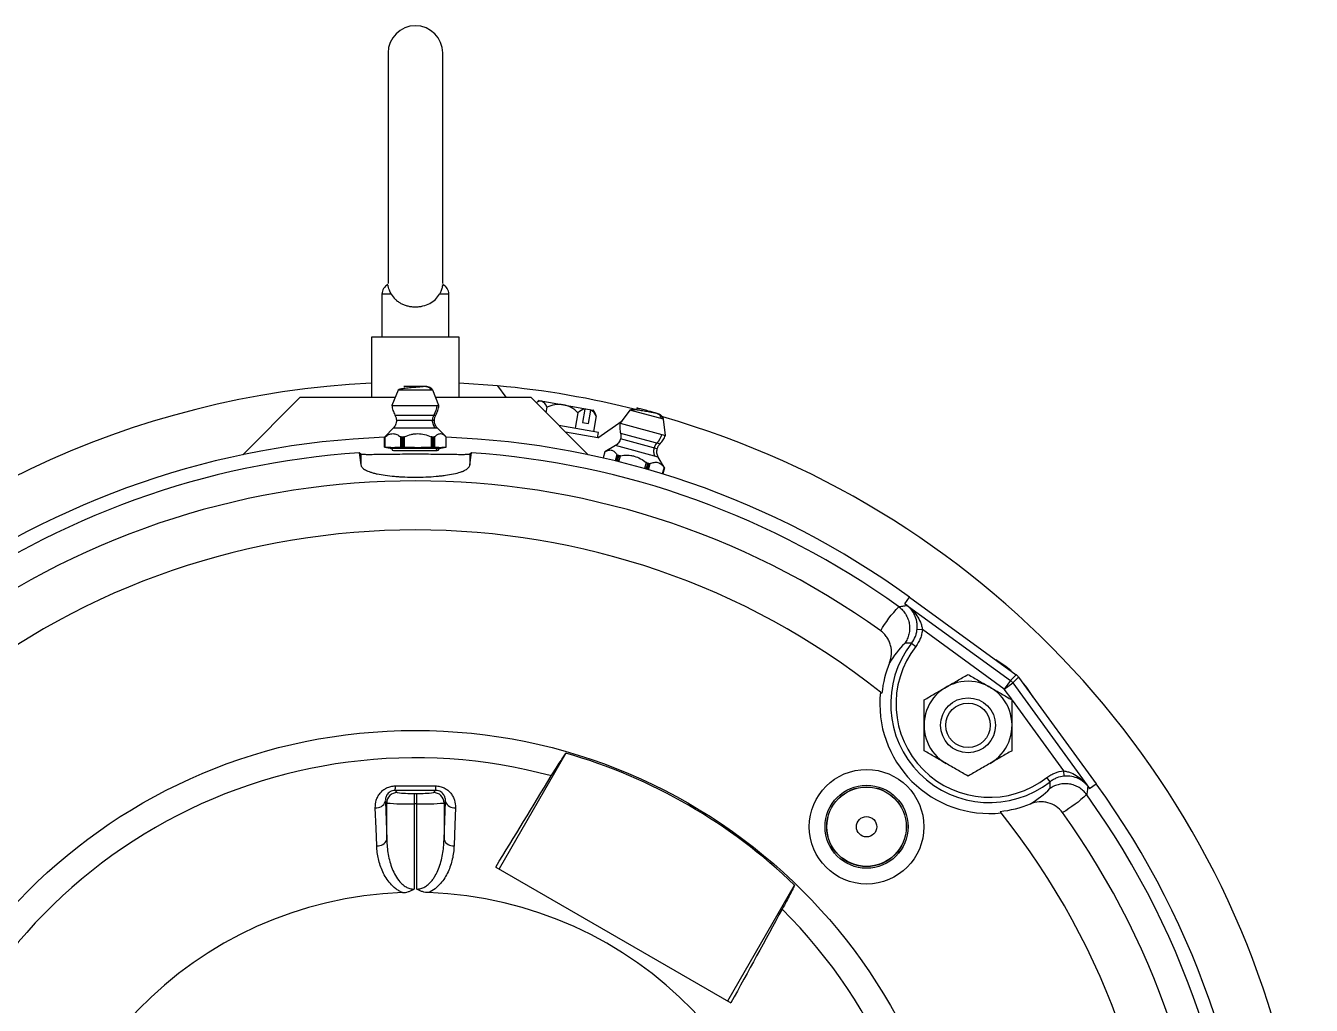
# Paper-space layout '_Right' of a CAD drawing. Header units: inches. Extents: x -8 to 5.1, y -5.2 to 7.1.
# Drawn here: x -2.21 to 5.09, y 1.55 to 7.11 of the extents above; entities that cross this region are included whole.
import ezdxf

# ---------------------------------------------------------------- set-up
doc = ezdxf.new("R2010")
doc.units = ezdxf.units.IN
doc.header["$MEASUREMENT"] = 0

psp = doc.layouts.new('_Right')

# ---------------------------------------------------------------- linework, layer by layer
at = {"color": 7, "linetype": 'Continuous', "lineweight": 25}
for p, q in [((-0.155, 6.9595), (-0.155, 5.6495)), ((0.155, 5.6495), (0.155, 6.9595)), ((-0.19, 5.5895), (-0.19, 5.344)), ((0.19, 5.344), (0.19, 5.5895)), ((-0.2493, 5.344), (-0.2493, 5.003)), ((0.2493, 5.344), (-0.2493, 5.344)), ((0.2493, 5.003), (0.2493, 5.344)), ((-0.0985, 5.0431), (-0.1334, 4.9567)), ((-0.0918, 5.0473), (-0.0985, 5.0431)), ((0.1334, 4.9567), (0.0985, 5.0431)), ((0.4672, 5.0683), (0.2493, 5.0837)), ((0.4672, 5.0683), (0.5133, 5.003)), ((-0.655, 5.003), (-0.9808, 4.6772)), ((-0.655, 5.003), (-0.1147, 5.003)), ((0.1147, 5.003), (0.655, 5.003)), ((0.9808, 4.6772), (0.655, 5.003)), ((0.7027, 4.9841), (1.0102, 4.931)), ((-0.1334, 4.9567), (0.1334, 4.9567)), ((0.7464, 4.9463), (0.7413, 4.9167)), ((0.9229, 4.9158), (0.9075, 4.827)), ((0.9624, 4.9362), (0.9493, 4.8603)), ((0.9843, 4.8543), (0.9974, 4.9302)), ((1.0278, 4.8977), (1.0125, 4.8088)), ((1.2191, 4.9302), (1.163, 4.8558)), ((1.2205, 4.9306), (1.2191, 4.9302)), ((-0.126, 4.8271), (-0.1726, 4.7805)), ((0.1726, 4.7805), (0.126, 4.8271)), ((1.04, 4.8041), (0.8151, 4.8429)), ((0.9493, 4.8603), (0.9843, 4.8543)), ((1.0363, 4.7733), (1.174, 4.8704)), ((1.163, 4.8558), (1.4207, 4.7868)), ((1.4207, 4.7868), (1.4094, 4.8792)), ((-0.1756, 4.7773), (-0.1756, 4.7204)), ((-0.1751, 4.7771), (-0.1756, 4.7771)), ((-0.1756, 4.7204), (-0.1756, 4.7771)), ((-0.1751, 4.7771), (-0.1751, 4.7204)), ((-0.1715, 4.72), (-0.1715, 4.7794)), ((-0.0847, 4.7794), (-0.0847, 4.72)), ((-0.0715, 4.7771), (-0.0771, 4.7771)), ((-0.0771, 4.7204), (-0.0771, 4.7771)), ((-0.0715, 4.7771), (-0.0715, 4.7204)), ((-0.0616, 4.72), (-0.0616, 4.7794)), ((0.0891, 4.7794), (0.0891, 4.72)), ((0.1036, 4.7771), (0.0985, 4.7771)), ((0.0985, 4.7204), (0.0985, 4.7771)), ((0.1036, 4.7771), (0.1036, 4.7204)), ((0.1099, 4.72), (0.1099, 4.7794)), ((0.1738, 4.7794), (0.1738, 4.72)), ((0.1756, 4.7204), (0.1756, 4.7773)), ((1.0363, 4.7733), (0.8531, 4.8049)), ((1.0347, 4.7735), (1.04, 4.8041)), ((-0.3188, 4.6881), (-0.3098, 4.6193)), ((-0.3098, 4.6796), (-0.3188, 4.6881)), ((-0.3098, 4.6796), (-0.3098, 4.6193)), ((-0.1756, 4.7204), (-0.1435, 4.7144)), ((-0.1751, 4.7204), (-0.1756, 4.7204)), ((-0.0715, 4.7204), (-0.0771, 4.7204)), ((0.1036, 4.7204), (0.0985, 4.7204)), ((0.1419, 4.7168), (0.1301, 4.7144)), ((0.1435, 4.7144), (0.1756, 4.7204)), ((0.3098, 4.6193), (0.3188, 4.6881)), ((0.3188, 4.6881), (0.3098, 4.6796)), ((0.3098, 4.6796), (0.3098, 4.6193)), ((1.0754, 4.6934), (1.0661, 4.6585)), ((1.1366, 4.7287), (1.0763, 4.6939)), ((1.1558, 4.6718), (1.1508, 4.6732)), ((1.3258, 4.6263), (1.3205, 4.6277)), ((1.4149, 4.6032), (1.3801, 4.6635)), ((1.406, 4.5674), (1.4154, 4.6024)), ((1.4153, 4.6023), (1.415, 4.6024)), ((2.7798, 3.8304), (2.8069, 3.8678)), ((2.7798, 3.8304), (3.3809, 3.3942)), ((2.8069, 3.8678), (3.4139, 3.4272)), ((2.8503, 3.686), (2.8802, 3.6835)), ((3.3457, 3.3457), (2.8802, 3.6835)), ((2.8191, 3.6065), (2.8428, 3.5881)), ((3.3809, 3.3942), (3.3457, 3.3457)), ((3.3457, 3.3457), (3.3942, 3.3809)), ((3.3809, 3.3942), (3.4139, 3.4272)), ((3.4272, 3.4139), (3.3942, 3.3809)), ((3.3942, 3.3809), (3.8304, 2.7798)), ((3.4272, 3.4139), (3.8678, 2.8069)), ((0.8552, 2.9812), (0.4755, 2.3236)), ((3.686, 2.8503), (3.6835, 2.8802)), ((3.6065, 2.8191), (3.5881, 2.8428)), ((3.8304, 2.7798), (3.8678, 2.8069)), ((-0.1627, 2.6978), (-0.1706, 2.7057)), ((-0.1706, 2.7057), (-0.1627, 2.49)), ((-0.115, 2.7699), (-0.1028, 2.7577)), ((-0.0079, 2.753), (0.0079, 2.753)), ((-0.0079, 2.753), (-0.0079, 2.2089)), ((0.0079, 2.2089), (0.0079, 2.753)), ((0.1028, 2.7577), (0.115, 2.7699)), ((0.1706, 2.7057), (0.1627, 2.6978)), ((0.1627, 2.49), (0.1706, 2.7057)), ((-0.1627, 2.49), (-0.1627, 2.6978)), ((0.0079, 2.6931), (-0.0079, 2.6931)), ((0.1627, 2.6978), (0.1627, 2.49)), ((0.4571, 2.3342), (1.7929, 1.5629)), ((1.7745, 1.5736), (2.1542, 2.2312))]:
    psp.add_line(p, q, dxfattribs=at)
at = {"color": 8, "linetype": 'Continuous', "lineweight": 25}
for p, q in [((-0.1373, 5.5895), (-0.19, 5.5895)), ((0.19, 5.5895), (0.1373, 5.5895)), ((0.0985, 5.0431), (-0.0985, 5.0431)), ((-0.1161, 4.9022), (0.1161, 4.9022)), ((1.4094, 4.8792), (1.2191, 4.9302)), ((0.126, 4.8271), (-0.126, 4.8271)), ((0.1078, 4.8711), (-0.1078, 4.8711)), ((1.1656, 4.7986), (1.3899, 4.7385)), ((1.3738, 4.7107), (1.1656, 4.7665)), ((-0.1435, 4.7144), (0.1435, 4.7144)), ((1.0683, 4.658), (1.0782, 4.695)), ((1.145, 4.6771), (1.1356, 4.6421)), ((1.3801, 4.6635), (1.1366, 4.7287)), ((1.1421, 4.6405), (1.1508, 4.6732)), ((1.1558, 4.6718), (1.1471, 4.6392)), ((1.1564, 4.6369), (1.1657, 4.6715)), ((1.3116, 4.6324), (1.3024, 4.5981)), ((1.3118, 4.5954), (1.3205, 4.6277)), ((1.3258, 4.6263), (1.3171, 4.5939)), ((1.3242, 4.5918), (1.3335, 4.6265)), ((1.4126, 4.6053), (1.4027, 4.5685)), ((1.4057, 4.5675), (1.415, 4.6024)), ((1.4153, 4.6023), (1.406, 4.5674)), ((3.3877, 3.2878), (3.3457, 3.3457)), ((3.6835, 2.8802), (3.3914, 3.2827))]:
    psp.add_line(p, q, dxfattribs=at)
at = {"color": 7, "linetype": 'Continuous', "lineweight": 25, "flags": 128}
for points in [[(-0.2196, 2.4557), (-0.2232, 2.554), (-0.2276, 2.6714)], [(0.2276, 2.6714), (0.2239, 2.5731), (0.2196, 2.4557)]]:
    psp.add_lwpolyline(points, dxfattribs=at)
at = {"color": 7, "linetype": 'Continuous', "lineweight": 25}
for centre, radius in [((3.1396, 3.1396), 0.1562), ((3.1396, 3.1396), 0.1262), ((0, 0), 3.1105), ((2.5633, 2.5633), 0.3255), ((2.5633, 2.5633), 0.236), ((2.5633, 2.5633), 0.2265), ((2.5633, 2.5633), 0.2256), ((2.5633, 2.5633), 0.0579)]:
    psp.add_circle(centre, radius, dxfattribs=at)
for centre, radius, start, end in [((0, 6.9595), 0.155, 0, 180), ((-0.13, 5.5895), 0.06, 116.24329, 180), ((0.13, 5.5895), 0.06, 0, 63.96365), ((0, 0), 5.0898, 92.80693, 138.13692), ((0, 0), 5.0898, 75.66346, 84.73353), ((0.8307, 4.8088), 0.2171, 126.13157, 131.92416), ((0.7127, 4.9448), 0.0372, 85.34782, 136.72636), ((0.7004, 4.9376), 0.0468, 10.71062, 70.89163), ((0.8143, 4.8131), 0.1495, 80.21509, 117.00297), ((0.8142, 4.8131), 0.1495, 43.39402, 80.18189), ((0.9776, 4.8581), 0.0796, 100.99489, 133.46729), ((0.7835, 4.8426), 0.202, 27.61731, 28.70033), ((0.8184, 4.8365), 0.202, 27.61731, 28.70033), ((0.9569, 4.8617), 0.0796, 26.9297, 59.4021), ((0.8307, 4.8088), 0.2171, 28.47283, 34.26542), ((0.9424, 4.8697), 0.0899, 18.12524, 28.23291), ((0, 0), 5.0898, 305.38068, 73.96264), ((0, 0), 4.779, 92.10624, 125.96891), ((0, 0), 4.779, 54.03109, 87.89376), ((0, 0), 4.6989, 93.89072, 125.74579), ((0, 0), 4.6989, 54.25421, 86.10928), ((0, 0), 4.5279, 54.28118, 125.71882), ((0, 0), 4.2493, 51.55618, 128.44382), ((2.7938, 3.8209), 0.000662, 248.23564, 258.18634), ((3.2615, 3.2615), 0.561, 142.05601, 307.94399), ((3.2615, 3.2615), 0.531, 142.05601, 307.94399), ((2.9769, 2.9769), 0.6235, 49.09622, 58.96596), ((3.2615, 3.2615), 0.6141, 157.76084, 174.40194), ((3.1396, 3.1396), 0.25, 300, 240), ((3.3456, 3.3456), 0.06, 35.98006, 54.01994), ((3.3787, 3.3787), 0.06, 35.96885, 54.03115), ((2.9769, 2.9769), 0.6235, 31.03404, 40.90378), ((3.2615, 3.2615), 0.6231, 173.8683, 276.1317), ((0, 0), 2.9547, 74.84746, 165.15254), ((0, 0), 3.1015, 46.00601, 73.99399), ((-0.3015, 2.7929), 0.188, 352.96829, 0.76755), ((0.3015, 2.7929), 0.188, 179.23245, 187.03171), ((3.8209, 2.7938), 0.000662, 191.81366, 201.76436), ((0, 0), 4.779, 0.34712, 35.96891), ((-0.2214, 2.7256), 0.0546, 263.47163, 338.59272), ((-0.1026, 2.6976), 0.0601, 90.1836, 179.8164), ((-0.0299, 3.2662), 0.5137, 261.84827, 272.45742), ((0.0299, 3.2662), 0.5137, 267.54258, 278.15173), ((0.1026, 2.6976), 0.0601, 0.1836, 89.8164), ((0.2214, 2.7256), 0.0546, 201.40728, 276.52837), ((0, 0), 4.6989, 324.25421, 35.74579), ((-0.0439, 4.0534), 1.3608, 264.99222, 271.51592), ((0.0439, 4.0534), 1.3608, 268.48408, 275.00778), ((3.2615, 3.2615), 0.6141, 275.59806, 292.23916), ((0, 0), 4.2493, 321.55618, 38.44382), ((0, 0), 4.5279, 324.28118, 35.71882), ((-0.2134, 2.5098), 0.0545, 263.55165, 338.62151), ((0.2134, 2.5098), 0.0545, 201.37849, 276.44835), ((0, 0), 2.19, 91.94122, 268.05878), ((0, 0), 2.19, 271.94122, 88.05878), ((0, 0), 2.9547, 314.84746, 45.15254)]:
    psp.add_arc(centre, radius, start, end, dxfattribs=at)
for points, knots in [([(-0.1373, 5.5895), (-0.1412, 5.5972), (-0.1486, 5.612), (-0.1536, 5.6308), (-0.1548, 5.6421), (-0.1547, 5.6409), (-0.1546, 5.6405)], [0, 0, 0, 0, 0.233678, 0.451263, 0.796016, 1, 1, 1, 1]), ([(0.1546, 5.6405), (0.1547, 5.6415), (0.155, 5.6433), (0.1536, 5.6314), (0.1493, 5.613), (0.1408, 5.5964), (0.1373, 5.5895)], [0, 0, 0, 0, 0.3134894, 0.5640768, 0.8170946, 1, 1, 1, 1]), ([(-0.1373, 5.5895), (-0.1308, 5.5781), (-0.123, 5.5683), (-0.109, 5.5551), (-0.104, 5.5509), (-0.0933, 5.5433), (-0.0878, 5.5399), (-0.076, 5.5336), (-0.0698, 5.5308), (-0.0568, 5.5259), (-0.05, 5.5239), (-0.0363, 5.5205), (-0.0293, 5.5193), (-0.015, 5.5175), (-0.0076, 5.5171), (0.007, 5.5171), (0.0143, 5.5175), (0.0286, 5.5191), (0.0357, 5.5204), (0.0566, 5.5254), (0.0696, 5.5303), (0.0935, 5.5429), (0.1041, 5.5505), (0.1229, 5.5682), (0.1308, 5.5781), (0.1373, 5.5895)], [0, 0, 0, 0, 0.125, 0.125, 0.1875, 0.1875, 0.25, 0.25, 0.3125, 0.3125, 0.375, 0.375, 0.4375, 0.4375, 0.5, 0.5, 0.5625, 0.5625, 0.625, 0.625, 0.75, 0.75, 0.875, 0.875, 1, 1, 1, 1]), ([(0.0598, 5.065), (0.0588, 5.065), (0.0566, 5.0648), (0.0446, 5.0635), (0.0277, 5.062), (0.0095, 5.0604), (-0.0069, 5.059), (-0.0244, 5.0575), (-0.042, 5.0557), (-0.0585, 5.0539), (-0.0765, 5.0513), (-0.089, 5.0492), (-0.0917, 5.0474), (-0.0918, 5.0473)], [0, 0, 0, 0, 0.079361, 0.181243, 0.309542, 0.384204, 0.465002, 0.550799, 0.639995, 0.730684, 0.820876, 0.992018, 1, 1, 1, 1]), ([(0.0598, 5.065), (0.0575, 5.065), (0.0542, 5.065), (0.045, 5.065), (0.0389, 5.065), (0.0234, 5.065), (0.0139, 5.065), (-0.0068, 5.065), (-0.0179, 5.065), (-0.0378, 5.065), (-0.0465, 5.065), (-0.0589, 5.065), (-0.0627, 5.065), (-0.0663, 5.065), (-0.0663, 5.065), (-0.0641, 5.065), (-0.0621, 5.065), (-0.0598, 5.065)], [0, 0, 0, 0, 0.125, 0.125, 0.25, 0.25, 0.375, 0.375, 0.5, 0.5, 0.625, 0.625, 0.75, 0.75, 0.875, 0.875, 1, 1, 1, 1]), ([(0.0985, 5.0431), (0.0969, 5.0461), (0.0937, 5.0519), (0.0839, 5.0592), (0.0723, 5.0641), (0.0638, 5.0647), (0.0598, 5.065)], [0, 0, 0, 0, 0.278812, 0.5410547, 0.782559, 1, 1, 1, 1]), ([(0.0598, 5.065), (0.0657, 5.065), (0.0722, 5.063), (0.083, 5.055), (0.0871, 5.0492), (0.0893, 5.0431)], [0, 0, 0, 0, 0.5, 0.5, 1, 1, 1, 1]), ([(-0.1334, 4.9567), (-0.132, 4.9472), (-0.1292, 4.928), (-0.1205, 4.9108), (-0.1161, 4.9022)], [0, 0, 0, 0, 0.5, 1, 1, 1, 1]), ([(-0.1161, 4.9022), (-0.1137, 4.8973), (-0.1089, 4.8874), (-0.1082, 4.8766), (-0.1078, 4.8711)], [0, 0, 0, 0, 0.5, 1, 1, 1, 1]), ([(0.1078, 4.8711), (0.1082, 4.8766), (0.1089, 4.8874), (0.1137, 4.8973), (0.1161, 4.9022)], [0, 0, 0, 0, 0.5, 1, 1, 1, 1]), ([(0.1161, 4.9022), (0.1205, 4.9108), (0.1292, 4.928), (0.132, 4.9472), (0.1334, 4.9567)], [0, 0, 0, 0, 0.5, 1, 1, 1, 1]), ([(1.3735, 4.9116), (1.372, 4.9119), (1.3687, 4.9126), (1.3561, 4.9146), (1.3355, 4.9182), (1.3123, 4.9222), (1.2915, 4.9256), (1.2752, 4.9282), (1.2598, 4.9304), (1.2419, 4.9325), (1.2262, 4.9335), (1.2222, 4.9315), (1.2205, 4.9306)], [0, 0, 0, 0, 0.070487, 0.159924, 0.271687, 0.406405, 0.481598, 0.560429, 0.641461, 0.723095, 0.881294, 1, 1, 1, 1]), ([(1.3735, 4.9116), (1.3706, 4.9123), (1.3668, 4.9134), (1.3565, 4.9161), (1.35, 4.9178), (1.3341, 4.9221), (1.3246, 4.9246), (1.3047, 4.93), (1.2943, 4.9328), (1.2765, 4.9376), (1.2691, 4.9395), (1.2594, 4.9421), (1.257, 4.9428), (1.2557, 4.9431), (1.2569, 4.9428), (1.2608, 4.9418), (1.2635, 4.941), (1.2663, 4.9403)], [0, 0, 0, 0, 0.125, 0.125, 0.25, 0.25, 0.375, 0.375, 0.5, 0.5, 0.625, 0.625, 0.75, 0.75, 0.875, 0.875, 1, 1, 1, 1]), ([(1.4094, 4.8792), (1.4085, 4.8825), (1.4068, 4.8888), (1.3979, 4.8988), (1.3866, 4.907), (1.3776, 4.9101), (1.3735, 4.9116)], [0, 0, 0, 0, 0.293637, 0.559081, 0.794534, 1, 1, 1, 1]), ([(1.3735, 4.9116), (1.3788, 4.9101), (1.3841, 4.9067), (1.3916, 4.8963), (1.3938, 4.8897), (1.3942, 4.8833)], [0, 0, 0, 0, 0.5, 0.5, 1, 1, 1, 1]), ([(-0.1078, 4.8711), (-0.108, 4.8671), (-0.1085, 4.8589), (-0.1122, 4.8472), (-0.1179, 4.8362), (-0.1233, 4.8301), (-0.126, 4.8271)], [0, 0, 0, 0, 0.247575, 0.5, 0.752425, 1, 1, 1, 1]), ([(0.1143, 4.8271), (0.1092, 4.8327), (0.1049, 4.8397), (0.0992, 4.8549), (0.0978, 4.8632), (0.0978, 4.8711)], [0, 0, 0, 0, 0.5, 0.5, 1, 1, 1, 1]), ([(0.1262, 4.8269), (0.1235, 4.8299), (0.118, 4.836), (0.1123, 4.847), (0.1085, 4.8589), (0.108, 4.867), (0.1078, 4.8711)], [0, 0, 0, 0, 0.24746, 0.499884, 0.752368, 1, 1, 1, 1]), ([(1.163, 4.8558), (1.1619, 4.8462), (1.1596, 4.827), (1.1636, 4.8081), (1.1656, 4.7986)], [0, 0, 0, 0, 0.5, 1, 1, 1, 1]), ([(-0.1715, 4.7794), (-0.1646, 4.7846), (-0.1576, 4.7889), (-0.1468, 4.7935), (-0.1431, 4.7947), (-0.1357, 4.7963), (-0.1319, 4.7967), (-0.1206, 4.7967), (-0.1132, 4.795), (-0.0988, 4.789), (-0.0916, 4.7846), (-0.0847, 4.7794)], [0, 0, 0, 0, 0.25, 0.25, 0.375, 0.375, 0.5, 0.5, 0.75, 0.75, 1, 1, 1, 1]), ([(-0.0616, 4.7794), (-0.0496, 4.7846), (-0.0374, 4.7889), (-0.0186, 4.7935), (-0.0123, 4.7947), (0.0006, 4.7963), (0.0072, 4.7967), (0.0268, 4.7967), (0.0395, 4.795), (0.0647, 4.789), (0.0771, 4.7846), (0.0891, 4.7794)], [0, 0, 0, 0, 0.25, 0.25, 0.375, 0.375, 0.5, 0.5, 0.75, 0.75, 1, 1, 1, 1]), ([(0.1099, 4.7794), (0.115, 4.7846), (0.1202, 4.7889), (0.1281, 4.7935), (0.1308, 4.7947), (0.1363, 4.7963), (0.1391, 4.7967), (0.1474, 4.7967), (0.1528, 4.795), (0.1634, 4.789), (0.1687, 4.7846), (0.1738, 4.7794)], [0, 0, 0, 0, 0.25, 0.25, 0.375, 0.375, 0.5, 0.5, 0.75, 0.75, 1, 1, 1, 1]), ([(0.1755, 4.7773), (0.1755, 4.7774), (0.1754, 4.7776), (0.1744, 4.7788), (0.1738, 4.7794)], [0, 0, 0, 0, 0.450742, 1, 1, 1, 1]), ([(1.1656, 4.7665), (1.1643, 4.7626), (1.1617, 4.7548), (1.155, 4.7444), (1.1466, 4.7353), (1.1397, 4.7308), (1.1363, 4.7286)], [0, 0, 0, 0, 0.247632, 0.500116, 0.75254, 1, 1, 1, 1]), ([(1.1656, 4.7986), (1.1666, 4.7933), (1.1687, 4.7826), (1.1666, 4.7718), (1.1656, 4.7665)], [0, 0, 0, 0, 0.5, 1, 1, 1, 1]), ([(1.3899, 4.7385), (1.3963, 4.7457), (1.4092, 4.7601), (1.4169, 4.7779), (1.4207, 4.7868)], [0, 0, 0, 0, 0.5, 1, 1, 1, 1]), ([(0.3098, 4.6796), (0.3091, 4.679), (0.3065, 4.6785), (0.2998, 4.6779), (0.2972, 4.6777), (0.2909, 4.6775), (0.2872, 4.6774), (0.2751, 4.6771), (0.2653, 4.6771), (0.2426, 4.6772), (0.2295, 4.6773), (0.201, 4.6777), (0.1855, 4.6779), (0.1605, 4.6782), (0.1518, 4.6784), (0.1342, 4.6786), (0.1252, 4.6787), (0.0977, 4.679), (0.0787, 4.6791), (0.0394, 4.6794), (0.0196, 4.6794), (-0.01, 4.6794), (-0.0199, 4.6794), (-0.0397, 4.6794), (-0.0496, 4.6793), (-0.0789, 4.6791), (-0.0979, 4.679), (-0.1346, 4.6786), (-0.1525, 4.6783), (-0.1857, 4.6779), (-0.2011, 4.6777), (-0.2226, 4.6774), (-0.2295, 4.6773), (-0.2424, 4.6772), (-0.2484, 4.6772), (-0.2654, 4.6771), (-0.2752, 4.6771), (-0.2914, 4.6774), (-0.2977, 4.6777), (-0.3065, 4.6785), (-0.3091, 4.679), (-0.3098, 4.6796)], [0, 0, 0, 0, 0.0625, 0.0625, 0.09375, 0.09375, 0.125, 0.125, 0.1875, 0.1875, 0.25, 0.25, 0.3125, 0.3125, 0.34375, 0.34375, 0.375, 0.375, 0.4375, 0.4375, 0.5, 0.5, 0.53125, 0.53125, 0.5625, 0.5625, 0.625, 0.625, 0.6875, 0.6875, 0.75, 0.75, 0.78125, 0.78125, 0.8125, 0.8125, 0.875, 0.875, 0.9375, 0.9375, 1, 1, 1, 1]), ([(-0.1436, 4.7144), (-0.142, 4.714), (-0.1386, 4.7131), (-0.1344, 4.7097), (-0.1313, 4.7051), (-0.1307, 4.7016), (-0.1304, 4.6999)], [0, 0, 0, 0, 0.240383, 0.496251, 0.75415, 1, 1, 1, 1]), ([(-0.129, 4.7029), (-0.1294, 4.7026), (-0.1307, 4.7018), (-0.1164, 4.7009), (-0.0889, 4.7003), (-0.0506, 4.7001), (-0.007, 4.7), (0.0375, 4.7), (0.0775, 4.7002), (0.1043, 4.7006), (0.1148, 4.701), (0.1184, 4.7012)], [0, 0, 0, 0, 0.063259, 0.190018, 0.315438, 0.439938, 0.564002, 0.687904, 0.811784, 0.935766, 1, 1, 1, 1]), ([(0.1184, 4.7012), (0.1188, 4.7043), (0.1203, 4.7075), (0.1246, 4.7123), (0.1274, 4.7139), (0.1301, 4.7144)], [0, 0, 0, 0, 0.5, 0.5, 1, 1, 1, 1]), ([(0.1184, 4.7012), (0.1227, 4.7014), (0.1298, 4.7018), (0.1292, 4.7025), (0.129, 4.7027)], [0, 0, 0, 0, 0.592803, 1, 1, 1, 1]), ([(0.1306, 4.701), (0.1309, 4.7027), (0.1318, 4.7059), (0.1348, 4.7101), (0.1389, 4.7132), (0.1421, 4.714), (0.1436, 4.7144)], [0, 0, 0, 0, 0.2486243, 0.5064752, 0.7608474, 1, 1, 1, 1]), ([(0.1755, 4.7204), (0.1754, 4.7204), (0.1754, 4.7203), (0.1742, 4.7201), (0.1738, 4.72)], [0, 0, 0, 0, 0.603177, 1, 1, 1, 1]), ([(1.0782, 4.695), (1.0848, 4.6986), (1.0913, 4.7013), (1.1009, 4.7035), (1.104, 4.7039), (1.1101, 4.7039), (1.1131, 4.7035), (1.1218, 4.7012), (1.127, 4.6981), (1.1366, 4.6893), (1.141, 4.6835), (1.145, 4.6771)], [0, 0, 0, 0, 0.25, 0.25, 0.375, 0.375, 0.5, 0.5, 0.75, 0.75, 1, 1, 1, 1]), ([(1.1657, 4.6715), (1.1786, 4.6735), (1.1915, 4.6745), (1.2109, 4.674), (1.2174, 4.6735), (1.2303, 4.6717), (1.2368, 4.6704), (1.2557, 4.6653), (1.2676, 4.6604), (1.2904, 4.648), (1.3013, 4.6406), (1.3116, 4.6324)], [0, 0, 0, 0, 0.25, 0.25, 0.375, 0.375, 0.5, 0.5, 0.75, 0.75, 1, 1, 1, 1]), ([(1.3607, 4.6687), (1.3576, 4.6753), (1.3555, 4.6831), (1.3544, 4.6992), (1.3552, 4.7075), (1.3573, 4.7151)], [0, 0, 0, 0, 0.5, 0.5, 1, 1, 1, 1]), ([(1.3801, 4.6635), (1.3782, 4.6671), (1.3746, 4.6744), (1.3719, 4.6864), (1.3714, 4.6987), (1.373, 4.7067), (1.3738, 4.7107)], [0, 0, 0, 0, 0.247575, 0.5, 0.752425, 1, 1, 1, 1]), ([(1.3738, 4.7107), (1.3756, 4.7158), (1.3791, 4.7262), (1.3863, 4.7344), (1.3899, 4.7385)], [0, 0, 0, 0, 0.5, 1, 1, 1, 1]), ([(-0.3098, 4.6193), (-0.3091, 4.6141), (-0.3066, 4.6091), (-0.298, 4.5995), (-0.2918, 4.5948), (-0.2761, 4.5861), (-0.2666, 4.5821), (-0.2498, 4.5765), (-0.2437, 4.5747), (-0.2309, 4.5712), (-0.2242, 4.5696), (-0.203, 4.5651), (-0.1876, 4.5624), (-0.154, 4.5577), (-0.1363, 4.5557), (-0.1086, 4.5534), (-0.0992, 4.5527), (-0.0799, 4.5515), (-0.0701, 4.5511), (-0.0404, 4.5499), (-0.0204, 4.5495), (0.0197, 4.5495), (0.04, 4.5499), (0.0794, 4.5514), (0.0986, 4.5526), (0.1265, 4.5549), (0.1357, 4.5558), (0.1535, 4.5577), (0.162, 4.5588), (0.187, 4.5623), (0.2025, 4.565), (0.2312, 4.5711), (0.2439, 4.5745), (0.2607, 4.5801), (0.2659, 4.582), (0.2755, 4.5861), (0.28, 4.5882), (0.2918, 4.5947), (0.2979, 4.5993), (0.3066, 4.609), (0.3091, 4.6141), (0.3098, 4.6193)], [0, 0, 0, 0, 0.0625, 0.0625, 0.125, 0.125, 0.1875, 0.1875, 0.21875, 0.21875, 0.25, 0.25, 0.3125, 0.3125, 0.375, 0.375, 0.40625, 0.40625, 0.4375, 0.4375, 0.5, 0.5, 0.5625, 0.5625, 0.625, 0.625, 0.65625, 0.65625, 0.6875, 0.6875, 0.75, 0.75, 0.8125, 0.8125, 0.84375, 0.84375, 0.875, 0.875, 0.9375, 0.9375, 1, 1, 1, 1]), ([(1.3335, 4.6265), (1.3411, 4.6299), (1.3486, 4.6324), (1.3597, 4.6341), (1.3633, 4.6344), (1.3705, 4.6341), (1.3741, 4.6336), (1.3843, 4.6308), (1.3906, 4.6274), (1.4023, 4.6181), (1.4076, 4.6121), (1.4126, 4.6053)], [0, 0, 0, 0, 0.25, 0.25, 0.375, 0.375, 0.5, 0.5, 0.75, 0.75, 1, 1, 1, 1]), ([(1.4149, 4.6032), (1.4149, 4.6031), (1.4154, 4.6023), (1.4154, 4.6023), (1.4153, 4.6023)], [0, 0, 0, 0, 0.1230011, 1, 1, 1, 1]), ([(2.7451, 3.8137), (2.753, 3.8149), (2.761, 3.816), (2.7691, 3.8171), (2.7772, 3.8182), (2.7854, 3.8193), (2.7936, 3.8203)], [0, 0, 0, 0, 0.01225979, 0.01225979, 0.01225979, 0.02461525, 0.02461525, 0.02461525, 0.02461525]), ([(2.746, 3.813), (2.754, 3.8072), (2.7612, 3.8007), (2.7744, 3.7864), (2.7803, 3.7785), (2.7905, 3.7618), (2.7948, 3.7531), (2.8016, 3.7348), (2.8041, 3.7253), (2.8072, 3.7061), (2.8079, 3.6965), (2.8073, 3.677), (2.806, 3.6673), (2.8017, 3.6485), (2.7987, 3.6393), (2.7927, 3.6259), (2.7905, 3.6216), (2.7857, 3.6131), (2.7831, 3.609), (2.7803, 3.6051)], [0, 0, 0, 0, 0.125, 0.125, 0.25, 0.25, 0.375, 0.375, 0.5, 0.5, 0.625, 0.625, 0.75, 0.75, 0.875, 0.875, 0.9375, 0.9375, 1, 1, 1, 1]), ([(2.7936, 3.8203), (2.7897, 3.8231), (2.7858, 3.826), (2.782, 3.8288), (2.7812, 3.8293), (2.7805, 3.8299), (2.7798, 3.8304)], [0, 0, 0, 0, 0.0003699194, 0.0003699194, 0.0003699194, 0.0004392839, 0.0004392839, 0.0004392839, 0.0004392839]), ([(2.7937, 3.8202), (2.7898, 3.8231), (2.7859, 3.8259), (2.782, 3.8288), (2.7813, 3.8293), (2.7805, 3.8299), (2.7798, 3.8304)], [0, 0, 0, 0, 0.0003701347, 0.0003701347, 0.0003701347, 0.000439733, 0.000439733, 0.000439733, 0.000439733]), ([(2.8503, 3.686), (2.8509, 3.6935), (2.851, 3.7008), (2.8503, 3.7151), (2.8495, 3.7221), (2.8458, 3.7423), (2.8418, 3.7545), (2.8314, 3.777), (2.8253, 3.7869), (2.8146, 3.8004), (2.8109, 3.8046), (2.8048, 3.8107), (2.8028, 3.8126), (2.7996, 3.8154), (2.7985, 3.8164), (2.7968, 3.8178), (2.7962, 3.8182), (2.795, 3.8192), (2.7943, 3.8197), (2.7936, 3.8203)], [0, 0, 0, 0, 0.125, 0.125, 0.25, 0.25, 0.5, 0.5, 0.75, 0.75, 0.875, 0.875, 0.9375, 0.9375, 0.96875, 0.96875, 0.984375, 0.984375, 1, 1, 1, 1]), ([(2.7937, 3.8202), (2.7952, 3.8191), (2.7965, 3.8181), (2.7992, 3.816), (2.8005, 3.8149), (2.8044, 3.8117), (2.807, 3.8096), (2.8145, 3.8029), (2.8193, 3.7983), (2.8331, 3.7839), (2.8417, 3.7735), (2.857, 3.7508), (2.8638, 3.7386), (2.8719, 3.7189), (2.8742, 3.712), (2.878, 3.6981), (2.8794, 3.6909), (2.8802, 3.6835)], [0, 0, 0, 0, 0.03125, 0.03125, 0.0625, 0.0625, 0.125, 0.125, 0.25, 0.25, 0.5, 0.5, 0.75, 0.75, 0.875, 0.875, 1, 1, 1, 1]), ([(2.6931, 3.494), (2.6996, 3.5098), (2.7034, 3.5263), (2.7058, 3.5603), (2.7042, 3.5772), (2.6977, 3.6019), (2.6948, 3.61), (2.6878, 3.6254), (2.6836, 3.6327), (2.6741, 3.6468), (2.6686, 3.6535), (2.6568, 3.6656), (2.6504, 3.6712), (2.6434, 3.6762)], [0, 0, 0, 0, 0.25, 0.25, 0.5, 0.5, 0.625, 0.625, 0.75, 0.75, 0.875, 0.875, 1, 1, 1, 1]), ([(2.8191, 3.6065), (2.8281, 3.618), (2.8352, 3.6304), (2.8431, 3.6506), (2.8453, 3.6576), (2.8485, 3.6716), (2.8497, 3.6788), (2.8503, 3.686)], [0, 0, 0, 0, 0.5, 0.5, 0.75, 0.75, 1, 1, 1, 1]), ([(2.8802, 3.6835), (2.8794, 3.6748), (2.8781, 3.6662), (2.8741, 3.6493), (2.8715, 3.641), (2.862, 3.6168), (2.8535, 3.6018), (2.8428, 3.5881)], [0, 0, 0, 0, 0.25, 0.25, 0.5, 0.5, 1, 1, 1, 1]), ([(2.8191, 3.6065), (2.8131, 3.6064), (2.8071, 3.6062), (2.8011, 3.606), (2.7941, 3.6057), (2.7872, 3.6054), (2.7803, 3.6051)], [0.00073615, 0.00073615, 0.00073615, 0.00073615, 0.01093983, 0.01093983, 0.01093983, 0.02276209, 0.02276209, 0.02276209, 0.02276209]), ([(3.0146, 3.3561), (3.0252, 3.3622), (3.0358, 3.3683), (3.0569, 3.3805), (3.0674, 3.3866), (3.0986, 3.4046), (3.1192, 3.4165), (3.1396, 3.4282)], [0, 0, 0, 0, 0.25, 0.25, 0.5, 0.5, 1, 1, 1, 1]), ([(3.1396, 3.4282), (3.16, 3.4164), (3.1806, 3.4045), (3.2222, 3.3805), (3.2433, 3.3684), (3.2646, 3.3561)], [0, 0, 0, 0, 0.5, 0.5, 1, 1, 1, 1]), ([(2.8896, 3.2839), (2.91, 3.2957), (2.9306, 3.3076), (2.9722, 3.3316), (2.9933, 3.3438), (3.0146, 3.3561)], [0, 0, 0, 0, 0.5, 0.5, 1, 1, 1, 1]), ([(3.2646, 3.3561), (3.2752, 3.3499), (3.2858, 3.3438), (3.3069, 3.3316), (3.3174, 3.3256), (3.3486, 3.3075), (3.3692, 3.2957), (3.3896, 3.2839)], [0, 0, 0, 0, 0.25, 0.25, 0.5, 0.5, 1, 1, 1, 1]), ([(2.8896, 3.1396), (2.8896, 3.164), (2.8896, 3.1887), (2.8896, 3.2369), (2.8896, 3.2605), (2.8896, 3.2839)], [0, 0, 0, 0, 0.5, 0.5, 1, 1, 1, 1]), ([(3.3896, 3.1396), (3.3896, 3.164), (3.3896, 3.1887), (3.3896, 3.2369), (3.3896, 3.2605), (3.3896, 3.2839)], [0, 0, 0, 0, 0.5, 0.5, 1, 1, 1, 1]), ([(2.8896, 2.9952), (2.8896, 3.0187), (2.8896, 3.0427), (2.8896, 3.0909), (2.8896, 3.1151), (2.8896, 3.1396)], [0, 0, 0, 0, 0.5, 0.5, 1, 1, 1, 1]), ([(3.3896, 2.9952), (3.3896, 3.0187), (3.3896, 3.0427), (3.3896, 3.0909), (3.3896, 3.1151), (3.3896, 3.1396)], [0, 0, 0, 0, 0.5, 0.5, 1, 1, 1, 1]), ([(3.0146, 2.923), (3.0039, 2.9292), (2.9933, 2.9353), (2.9722, 2.9475), (2.9617, 2.9535), (2.9305, 2.9716), (2.91, 2.9834), (2.8896, 2.9952)], [0, 0, 0, 0, 0.25, 0.25, 0.5, 0.5, 1, 1, 1, 1]), ([(3.3896, 2.9952), (3.3691, 2.9834), (3.3485, 2.9715), (3.3069, 2.9475), (3.2859, 2.9353), (3.2646, 2.923)], [0, 0, 0, 0, 0.5, 0.5, 1, 1, 1, 1]), ([(0.7723, 2.852), (0.7913, 2.8831), (0.8079, 2.9098), (0.8293, 2.9432), (0.8356, 2.9528), (0.8466, 2.9692), (0.8513, 2.976), (0.8552, 2.9812)], [0, 0, 0, 0, 0.5, 0.5, 0.75, 0.75, 1, 1, 1, 1]), ([(3.1396, 2.8509), (3.1191, 2.8627), (3.0985, 2.8746), (3.0569, 2.8986), (3.0359, 2.9108), (3.0146, 2.923)], [0, 0, 0, 0, 0.5, 0.5, 1, 1, 1, 1]), ([(3.2646, 2.923), (3.2539, 2.9169), (3.2433, 2.9108), (3.2222, 2.8986), (3.2117, 2.8926), (3.1805, 2.8745), (3.16, 2.8627), (3.1396, 2.8509)], [0, 0, 0, 0, 0.25, 0.25, 0.5, 0.5, 1, 1, 1, 1]), ([(3.5881, 2.8428), (3.5949, 2.8481), (3.6021, 2.8529), (3.6172, 2.8615), (3.6251, 2.8653), (3.6493, 2.8748), (3.6661, 2.8787), (3.6835, 2.8802)], [0, 0, 0, 0, 0.25, 0.25, 0.5, 0.5, 1, 1, 1, 1]), ([(3.686, 2.8503), (3.6715, 2.8491), (3.6576, 2.8458), (3.6374, 2.8379), (3.6308, 2.8348), (3.6182, 2.8276), (3.6122, 2.8236), (3.6065, 2.8191)], [0, 0, 0, 0, 0.5, 0.5, 0.75, 0.75, 1, 1, 1, 1]), ([(3.6835, 2.8802), (3.6909, 2.8794), (3.6981, 2.8779), (3.7121, 2.8742), (3.719, 2.8719), (3.7387, 2.8638), (3.7507, 2.8571), (3.7734, 2.8417), (3.7839, 2.8331), (3.7983, 2.8193), (3.8029, 2.8145), (3.8096, 2.807), (3.8117, 2.8044), (3.8149, 2.8005), (3.816, 2.7992), (3.8181, 2.7965), (3.8191, 2.7952), (3.8202, 2.7937)], [0, 0, 0, 0, 0.125, 0.125, 0.25, 0.25, 0.5, 0.5, 0.75, 0.75, 0.875, 0.875, 0.9375, 0.9375, 0.96875, 0.96875, 1, 1, 1, 1]), ([(3.8203, 2.7936), (3.8197, 2.7943), (3.8192, 2.795), (3.8182, 2.7962), (3.8178, 2.7968), (3.8164, 2.7985), (3.8154, 2.7995), (3.8126, 2.8028), (3.8107, 2.8048), (3.8047, 2.8108), (3.8004, 2.8146), (3.7914, 2.8217), (3.7867, 2.825), (3.7766, 2.8312), (3.7713, 2.8341), (3.7545, 2.8418), (3.7425, 2.8457), (3.7156, 2.8507), (3.7009, 2.8516), (3.686, 2.8503)], [0, 0, 0, 0, 0.015625, 0.015625, 0.03125, 0.03125, 0.0625, 0.0625, 0.125, 0.125, 0.25, 0.25, 0.375, 0.375, 0.5, 0.5, 0.75, 0.75, 1, 1, 1, 1]), ([(-0.2276, 2.6714), (-0.2281, 2.6857), (-0.2263, 2.7001), (-0.2198, 2.721), (-0.217, 2.7279), (-0.21, 2.7412), (-0.2059, 2.7476), (-0.1961, 2.7597), (-0.1905, 2.7653), (-0.178, 2.7755), (-0.171, 2.7801), (-0.156, 2.7875), (-0.1478, 2.7905), (-0.131, 2.7944), (-0.1224, 2.7954), (-0.1136, 2.7954)], [0, 0, 0, 0, 0.25, 0.25, 0.375, 0.375, 0.5, 0.5, 0.625, 0.625, 0.75, 0.75, 0.875, 0.875, 1, 1, 1, 1]), ([(0.1136, 2.7954), (0.1224, 2.7954), (0.1312, 2.7944), (0.1481, 2.7904), (0.1561, 2.7875), (0.1711, 2.78), (0.1781, 2.7754), (0.1906, 2.7652), (0.1962, 2.7595), (0.206, 2.7474), (0.2101, 2.741), (0.2171, 2.7278), (0.2199, 2.7209), (0.2264, 2.6999), (0.2281, 2.6858), (0.2276, 2.6714)], [0, 0, 0, 0, 0.125, 0.125, 0.25, 0.25, 0.375, 0.375, 0.5, 0.5, 0.625, 0.625, 0.75, 0.75, 1, 1, 1, 1]), ([(3.6051, 2.7803), (3.6055, 2.7884), (3.6058, 2.7965), (3.6061, 2.8046), (3.6063, 2.8094), (3.6064, 2.8143), (3.6065, 2.8191)], [0, 0, 0, 0, 0.01382925, 0.01382925, 0.01382925, 0.02202594, 0.02202594, 0.02202594, 0.02202594]), ([(3.813, 2.746), (3.8072, 2.754), (3.8007, 2.7612), (3.7864, 2.7744), (3.7785, 2.7803), (3.7618, 2.7905), (3.7531, 2.7948), (3.7348, 2.8016), (3.7253, 2.8041), (3.7061, 2.8072), (3.6965, 2.8079), (3.677, 2.8073), (3.6673, 2.806), (3.6485, 2.8017), (3.6393, 2.7987), (3.6259, 2.7927), (3.6216, 2.7905), (3.6131, 2.7857), (3.609, 2.7831), (3.6051, 2.7803)], [0, 0, 0, 0, 0.125, 0.125, 0.25, 0.25, 0.375, 0.375, 0.5, 0.5, 0.625, 0.625, 0.75, 0.75, 0.875, 0.875, 0.9375, 0.9375, 1, 1, 1, 1]), ([(3.8203, 2.7936), (3.8194, 2.7867), (3.8186, 2.7798), (3.8176, 2.773), (3.8164, 2.7636), (3.8151, 2.7543), (3.8137, 2.7451)], [0.00001116, 0.00001116, 0.00001116, 0.00001116, 0.01035908, 0.01035908, 0.01035908, 0.02462641, 0.02462641, 0.02462641, 0.02462641]), ([(3.8202, 2.7937), (3.8231, 2.7898), (3.8259, 2.7859), (3.8288, 2.782), (3.8293, 2.7813), (3.8299, 2.7805), (3.8304, 2.7798)], [0, 0, 0, 0, 0.0003701347, 0.0003701347, 0.0003701347, 0.000439733, 0.000439733, 0.000439733, 0.000439733]), ([(3.8203, 2.7936), (3.8231, 2.7897), (3.826, 2.7858), (3.8288, 2.782), (3.8293, 2.7812), (3.8299, 2.7805), (3.8304, 2.7798)], [0, 0, 0, 0, 0.0003699194, 0.0003699194, 0.0003699194, 0.0004392839, 0.0004392839, 0.0004392839, 0.0004392839]), ([(-0.115, 2.7699), (-0.1205, 2.7699), (-0.1259, 2.7691), (-0.1361, 2.7661), (-0.1406, 2.764), (-0.1523, 2.7565), (-0.1576, 2.7504), (-0.1654, 2.7379), (-0.1679, 2.7314), (-0.1707, 2.7185), (-0.1711, 2.7121), (-0.1706, 2.7057)], [0, 0, 0, 0, 0.125, 0.125, 0.25, 0.25, 0.5, 0.5, 0.75, 0.75, 1, 1, 1, 1]), ([(0.1706, 2.7057), (0.1711, 2.7121), (0.1707, 2.7185), (0.1679, 2.7313), (0.1655, 2.7378), (0.1596, 2.7472), (0.1573, 2.7503), (0.1517, 2.7561), (0.1485, 2.7589), (0.1407, 2.7639), (0.1362, 2.7661), (0.126, 2.7691), (0.1205, 2.7699), (0.115, 2.7699)], [0, 0, 0, 0, 0.25, 0.25, 0.5, 0.5, 0.625, 0.625, 0.75, 0.75, 0.875, 0.875, 1, 1, 1, 1]), ([(3.6762, 2.6434), (3.6662, 2.6573), (3.654, 2.6691), (3.6257, 2.6884), (3.6103, 2.6954), (3.5855, 2.702), (3.5772, 2.7035), (3.5603, 2.7051), (3.5518, 2.7052), (3.5263, 2.7034), (3.5098, 2.6996), (3.494, 2.6931)], [0, 0, 0, 0, 0.25, 0.25, 0.5, 0.5, 0.625, 0.625, 0.75, 0.75, 1, 1, 1, 1]), ([(-0.1627, 2.49), (-0.1619, 2.4616), (-0.1593, 2.4336), (-0.1494, 2.3783), (-0.1422, 2.3509), (-0.1264, 2.3109), (-0.1204, 2.2979), (-0.106, 2.2729), (-0.0976, 2.2607), (-0.083, 2.2443), (-0.0777, 2.2391), (-0.0663, 2.2295), (-0.06, 2.225), (-0.0465, 2.2174), (-0.0394, 2.2143), (-0.024, 2.21), (-0.016, 2.2089), (-0.0079, 2.2089)], [0, 0, 0, 0, 0.25, 0.25, 0.5, 0.5, 0.625, 0.625, 0.75, 0.75, 0.8125, 0.8125, 0.875, 0.875, 0.9375, 0.9375, 1, 1, 1, 1]), ([(0.0079, 2.2089), (0.016, 2.2089), (0.0239, 2.21), (0.0392, 2.2143), (0.0464, 2.2174), (0.0598, 2.2249), (0.0661, 2.2294), (0.0776, 2.239), (0.0829, 2.2442), (0.0927, 2.2552), (0.0973, 2.261), (0.1057, 2.2729), (0.1095, 2.279), (0.1203, 2.2977), (0.1263, 2.3107), (0.1368, 2.3372), (0.1413, 2.3508), (0.1487, 2.3781), (0.1518, 2.3918), (0.1592, 2.4334), (0.1619, 2.4616), (0.1627, 2.49)], [0, 0, 0, 0, 0.0625, 0.0625, 0.125, 0.125, 0.1875, 0.1875, 0.25, 0.25, 0.3125, 0.3125, 0.375, 0.375, 0.5, 0.5, 0.625, 0.625, 0.75, 0.75, 1, 1, 1, 1]), ([(-0.0742, 2.1887), (-0.0811, 2.1918), (-0.0878, 2.1953), (-0.1002, 2.2029), (-0.1061, 2.207), (-0.123, 2.2199), (-0.1332, 2.2296), (-0.1514, 2.2502), (-0.1595, 2.2611), (-0.1738, 2.2836), (-0.1801, 2.2953), (-0.1966, 2.3309), (-0.2044, 2.3552), (-0.2154, 2.4048), (-0.2186, 2.43), (-0.2196, 2.4557)], [0, 0, 0, 0, 0.0625, 0.0625, 0.125, 0.125, 0.25, 0.25, 0.375, 0.375, 0.5, 0.5, 0.75, 0.75, 1, 1, 1, 1]), ([(0.2196, 2.4557), (0.2186, 2.43), (0.2154, 2.4045), (0.2043, 2.3548), (0.1964, 2.3304), (0.1799, 2.2948), (0.1735, 2.2832), (0.1593, 2.2608), (0.1513, 2.25), (0.1332, 2.2296), (0.1229, 2.2198), (0.1004, 2.2025), (0.088, 2.1949), (0.0742, 2.1887)], [0, 0, 0, 0, 0.25, 0.25, 0.5, 0.5, 0.625, 0.625, 0.75, 0.75, 0.875, 0.875, 1, 1, 1, 1]), ([(-0.0742, 2.1887), (-0.0624, 2.1891), (-0.051, 2.191), (-0.0342, 2.1961), (-0.0287, 2.1981), (-0.018, 2.203), (-0.0128, 2.2058), (-0.0079, 2.2089)], [0, 0, 0, 0, 0.5, 0.5, 0.75, 0.75, 1, 1, 1, 1]), ([(0.0742, 2.1887), (0.0624, 2.1891), (0.051, 2.191), (0.0342, 2.196), (0.0287, 2.1981), (0.018, 2.203), (0.0128, 2.2058), (0.0079, 2.2089)], [0, 0, 0, 0, 0.5, 0.5, 0.75, 0.75, 1, 1, 1, 1]), ([(2.1542, 2.2312), (2.1516, 2.2252), (2.1481, 2.2178), (2.1394, 2.2), (2.1342, 2.1897), (2.116, 2.1546), (2.1012, 2.1268), (2.0837, 2.0949)], [0, 0, 0, 0, 0.25, 0.25, 0.5, 0.5, 1, 1, 1, 1])]:
    psp.add_open_spline(points, degree=3, knots=knots, dxfattribs=at)
for points in [[(0.0978, 4.8711), (0.0978, 4.8818), (0.1004, 4.8929), (0.1053, 4.9022)], [(0.1209, 4.9567), (0.1194, 4.9377), (0.1139, 4.9187), (0.1053, 4.9022)], [(-0.1756, 4.7771), (-0.1758, 4.7771), (-0.1751, 4.778), (-0.1738, 4.7794)], [(-0.1715, 4.7794), (-0.1734, 4.778), (-0.1747, 4.7771), (-0.1751, 4.7771)], [(-0.0771, 4.7771), (-0.0802, 4.7771), (-0.0828, 4.778), (-0.0847, 4.7794)], [(-0.0616, 4.7794), (-0.0648, 4.778), (-0.0683, 4.7771), (-0.0715, 4.7771)], [(0.0985, 4.7771), (0.0956, 4.7771), (0.0923, 4.778), (0.0891, 4.7794)], [(0.1099, 4.7794), (0.1086, 4.778), (0.1064, 4.7771), (0.1036, 4.7771)], [(1.4002, 4.7923), (1.3939, 4.7743), (1.3841, 4.7572), (1.372, 4.7433)], [(-0.1756, 4.7204), (-0.1758, 4.7204), (-0.1752, 4.7203), (-0.1738, 4.72)], [(-0.1751, 4.7204), (-0.1747, 4.7204), (-0.1735, 4.7203), (-0.1715, 4.72)], [(-0.0847, 4.72), (-0.0992, 4.718), (-0.1281, 4.7156), (-0.1571, 4.718), (-0.1715, 4.72)], [(-0.0771, 4.7204), (-0.0801, 4.7204), (-0.0827, 4.7203), (-0.0847, 4.72)], [(-0.0616, 4.72), (-0.065, 4.7203), (-0.0684, 4.7204), (-0.0715, 4.7204)], [(0.0891, 4.72), (0.064, 4.718), (0.0137, 4.7156), (-0.0365, 4.718), (-0.0616, 4.72)], [(0.0985, 4.7204), (0.0957, 4.7204), (0.0925, 4.7203), (0.0891, 4.72)], [(0.1036, 4.7204), (0.1063, 4.7204), (0.1085, 4.7203), (0.1099, 4.72)], [(0.1419, 4.7168), (0.1312, 4.7168), (0.1206, 4.718), (0.1099, 4.72)], [(0.1738, 4.72), (0.1631, 4.718), (0.1525, 4.7168), (0.1419, 4.7168)], [(1.0782, 4.695), (1.0764, 4.694), (1.0753, 4.6934), (1.0754, 4.6934)], [(1.1508, 4.6732), (1.148, 4.6739), (1.146, 4.6753), (1.145, 4.6771)], [(1.3573, 4.7151), (1.36, 4.7255), (1.3653, 4.7355), (1.372, 4.7433)], [(1.1657, 4.6715), (1.1622, 4.671), (1.1587, 4.6711), (1.1558, 4.6718)], [(1.3205, 4.6277), (1.3174, 4.6285), (1.3143, 4.6302), (1.3116, 4.6324)], [(1.3335, 4.6265), (1.3314, 4.6256), (1.3288, 4.6255), (1.3258, 4.6263)], [(1.415, 4.6024), (1.4148, 4.6024), (1.4139, 4.6035), (1.4126, 4.6053)], [(2.6434, 3.6762), (2.6722, 3.7257), (2.7064, 3.7713), (2.746, 3.813)], [(2.746, 3.813), (2.7457, 3.8132), (2.7454, 3.8135), (2.7451, 3.8137)], [(2.7803, 3.6051), (2.747, 3.5715), (2.7179, 3.5345), (2.6931, 3.494)], [(2.642, 3.3281), (2.6447, 3.3259), (2.6475, 3.3237), (2.6503, 3.3214)], [(0.4571, 2.3342), (0.5625, 2.5075), (0.6675, 2.68), (0.7723, 2.852)], [(-0.1136, 2.7954), (-0.0379, 2.7953), (0.0379, 2.7953), (0.1136, 2.7954)], [(3.494, 2.6931), (3.5345, 2.7179), (3.5715, 2.747), (3.6051, 2.7803)], [(0.115, 2.7699), (0.0383, 2.7698), (-0.0383, 2.7698), (-0.115, 2.7699)], [(3.813, 2.746), (3.7713, 2.7064), (3.7257, 2.6722), (3.6762, 2.6434)], [(3.8137, 2.7451), (3.8135, 2.7454), (3.8132, 2.7457), (3.813, 2.746)], [(3.3214, 2.6503), (3.3237, 2.6475), (3.3259, 2.6447), (3.3281, 2.642)], [(2.0837, 2.0949), (1.9871, 1.9181), (1.8903, 1.7409), (1.7929, 1.5629)]]:
    psp.add_open_spline(points, degree=3, dxfattribs=at)

doc.saveas('drawing.dxf')
